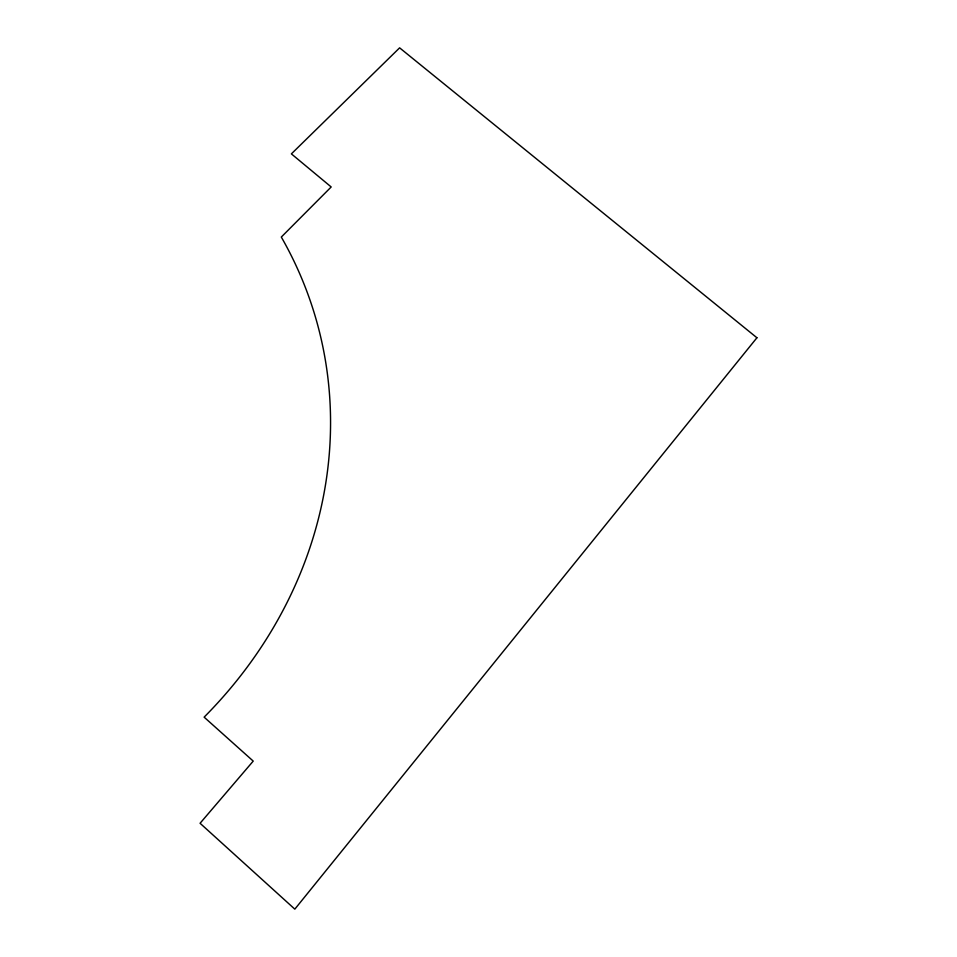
<?xml version="1.0" encoding="UTF-8"?>
<svg xmlns="http://www.w3.org/2000/svg" width="957" height="957" viewBox="0 0 957 957"><rect width="100%" height="100%" fill="white"/><g stroke="black" fill="none" stroke-linecap="round" stroke-linejoin="round"><path stroke-width="1.44" d="M756.927 337.761L294.828 909.15L200.073 823.271L253.222 761.102L204.128 717.152A454.754 410.697 -17.7 0 0 281.31 237.049L331.194 186.962L291.383 153.874L399.619 47.85L756.927 337.761"/></g></svg>
